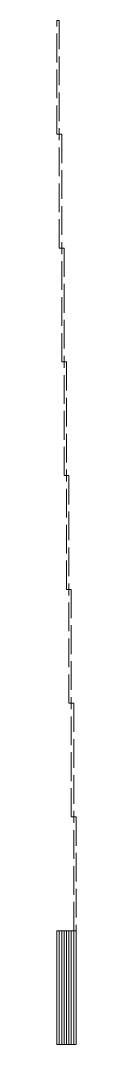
# Model space of a CAD drawing. Header units: millimetres. Extents: x 19901 to 59163, y 13732 to 30178.
# Drawn here: x 24778.7 to 24786.7, y 20017.2 to 20444.7 of the extents above; entities that cross this region are included whole.
import ezdxf

# ---------------------------------------------------------------- set-up
doc = ezdxf.new("R2010")
doc.units = ezdxf.units.MM
doc.linetypes.add('ACAD_ISO02W100', pattern=[15, 12, -3])
doc.layers.add('A-FURN', color=8, linetype='Continuous', lineweight=13)

msp = doc.modelspace()

# ---------------------------------------------------------------- linework, layer by layer
at = {"layer": 'A-FURN', "linetype": 'ACAD_ISO02W100'}
for p, q in [((24778.66, 20397.22), (24778.66, 20444.72)), ((24778.66, 20444.72), (24779.66, 20444.72)), ((24779.66, 20444.72), (24779.66, 20397.22)), ((24779.66, 20397.22), (24778.66, 20397.22)), ((24779.66, 20349.72), (24779.66, 20397.22)), ((24779.66, 20397.22), (24780.66, 20397.22)), ((24780.66, 20397.22), (24780.66, 20349.72)), ((24780.66, 20349.72), (24779.66, 20349.72)), ((24780.66, 20302.22), (24780.66, 20349.72)), ((24780.66, 20349.72), (24781.66, 20349.72)), ((24781.66, 20349.72), (24781.66, 20302.22)), ((24781.66, 20302.22), (24780.66, 20302.22)), ((24781.66, 20254.72), (24781.66, 20302.22)), ((24781.66, 20302.22), (24782.66, 20302.22)), ((24782.66, 20302.22), (24782.66, 20254.72)), ((24782.66, 20254.72), (24781.66, 20254.72)), ((24782.66, 20207.22), (24782.66, 20254.72)), ((24782.66, 20254.72), (24783.66, 20254.72)), ((24783.66, 20254.72), (24783.66, 20207.22)), ((24783.66, 20207.22), (24782.66, 20207.22)), ((24783.66, 20159.72), (24783.66, 20207.22)), ((24783.66, 20207.22), (24784.66, 20207.22)), ((24784.66, 20207.22), (24784.66, 20159.72)), ((24784.66, 20159.72), (24783.66, 20159.72)), ((24784.66, 20112.22), (24784.66, 20159.72)), ((24784.66, 20159.72), (24785.66, 20159.72)), ((24785.66, 20159.72), (24785.66, 20112.22)), ((24785.66, 20112.22), (24784.66, 20112.22)), ((24785.66, 20064.72), (24785.66, 20112.22)), ((24785.66, 20112.22), (24786.66, 20112.22)), ((24786.66, 20112.22), (24786.66, 20064.72)), ((24786.66, 20064.72), (24785.66, 20064.72))]:
    msp.add_line(p, q, dxfattribs=at)
at = {"layer": 'A-FURN'}
for p, q in [((24778.66, 20017.22), (24778.66, 20064.72)), ((24778.66, 20064.72), (24779.66, 20064.72)), ((24779.66, 20017.22), (24779.66, 20064.72)), ((24779.66, 20064.72), (24780.66, 20064.72)), ((24779.66, 20064.72), (24779.66, 20017.22)), ((24780.66, 20017.22), (24780.66, 20064.72)), ((24780.66, 20064.72), (24781.66, 20064.72)), ((24780.66, 20064.72), (24780.66, 20017.22)), ((24781.66, 20017.22), (24781.66, 20064.72)), ((24781.66, 20064.72), (24782.66, 20064.72)), ((24781.66, 20064.72), (24781.66, 20017.22)), ((24782.66, 20017.22), (24782.66, 20064.72)), ((24782.66, 20064.72), (24783.66, 20064.72)), ((24782.66, 20064.72), (24782.66, 20017.22)), ((24783.66, 20017.22), (24783.66, 20064.72)), ((24783.66, 20064.72), (24784.66, 20064.72)), ((24783.66, 20064.72), (24783.66, 20017.22)), ((24784.66, 20017.22), (24784.66, 20064.72)), ((24784.66, 20064.72), (24785.66, 20064.72)), ((24784.66, 20064.72), (24784.66, 20017.22)), ((24785.66, 20017.22), (24785.66, 20064.72)), ((24785.66, 20064.72), (24786.66, 20064.72)), ((24785.66, 20064.72), (24785.66, 20017.22)), ((24786.66, 20064.72), (24786.66, 20017.22)), ((24779.66, 20017.22), (24778.66, 20017.22)), ((24780.66, 20017.22), (24779.66, 20017.22)), ((24781.66, 20017.22), (24780.66, 20017.22)), ((24782.66, 20017.22), (24781.66, 20017.22)), ((24783.66, 20017.22), (24782.66, 20017.22)), ((24784.66, 20017.22), (24783.66, 20017.22)), ((24785.66, 20017.22), (24784.66, 20017.22)), ((24786.66, 20017.22), (24785.66, 20017.22))]:
    msp.add_line(p, q, dxfattribs=at)

doc.saveas('drawing.dxf')
